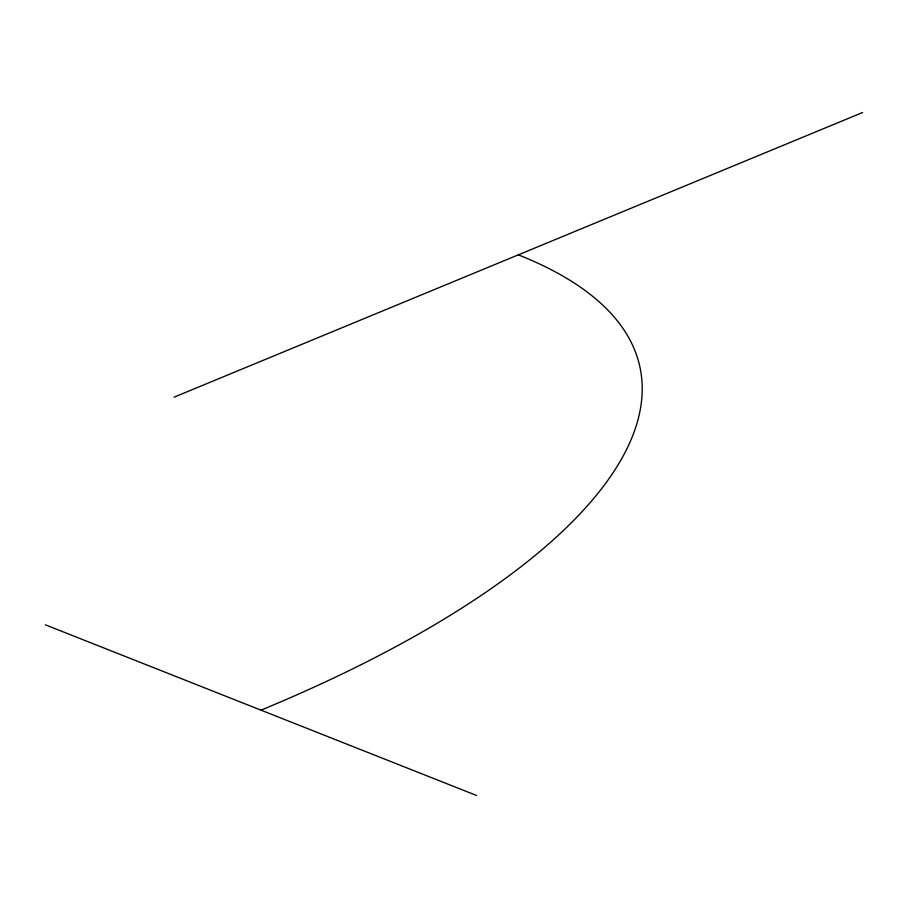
<?xml version="1.0" encoding="UTF-8"?>
<svg xmlns="http://www.w3.org/2000/svg" width="908" height="908" viewBox="0 0 908 908"><rect width="100%" height="100%" fill="white"/><g stroke="black" fill="none" stroke-linecap="round" stroke-linejoin="round"><path stroke-width="1.36" d="M174.064 397.171L862.6 112.513M45.4 624.829L476.598 795.487M518.332 254.842A828.266 290.061 -12 0 1 261.005 710.158"/></g></svg>
